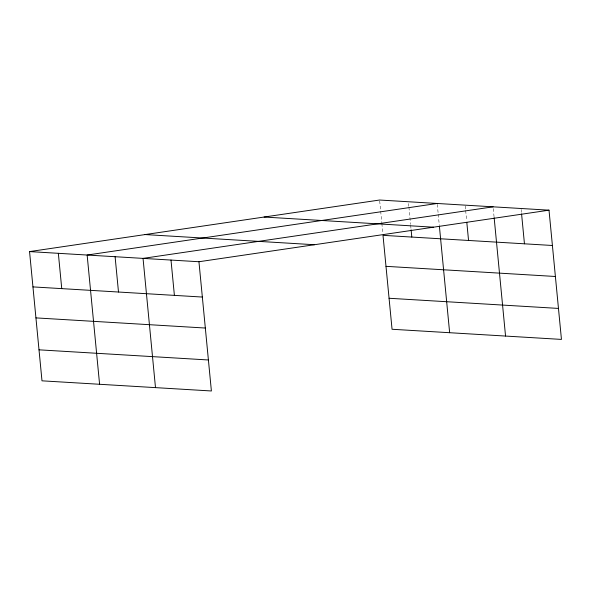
<?xml version="1.0" encoding="UTF-8"?>
<svg xmlns="http://www.w3.org/2000/svg" width="591" height="591" viewBox="0 0 591 591"><rect width="100%" height="100%" fill="white"/><g stroke="black" fill="none" stroke-linecap="round" stroke-linejoin="round"><path stroke-width="0.44" stroke-dasharray="2.96 2.22" d="M521.144 209.406L521.491 213.026M493.278 208.638L494.061 216.786M465.243 206.06L465.59 209.679M465.678 210.581L466.639 220.539M437.288 204.383L438.16 213.432M438.249 214.341L439.298 225.208M408.58 203.563L408.839 206.274M408.928 207.182L410.582 224.388M410.671 225.289L411.018 228.909M379.695 200.933L381.786 222.659M381.875 223.568L382.835 233.526"/><path stroke-width="0.89" d="M29.55 251.589L198.945 261.739L211.393 390.976L41.991 380.826L29.55 251.589L379.607 200.024L549.009 210.174L561.45 339.411L392.055 329.261L383.005 235.336L552.408 245.487M437.207 203.474L87.143 255.039L99.591 384.276M493.108 206.828L143.044 258.385L155.492 387.622M198.945 261.739L549.009 210.174M264.088 217.037L433.484 227.188M145.068 234.568L314.464 244.726M385.989 266.334L555.392 276.485M389.07 298.263L558.465 308.421M32.948 286.901L202.351 297.051M35.933 317.892L205.336 328.042M39.006 349.828L208.409 359.978M521.58 213.935L524.453 243.81M494.15 217.687L505.549 336.065M466.809 222.356L468.552 240.463M439.386 226.109L449.648 332.711M411.107 229.818L411.809 237.057M170.998 260.062L174.397 295.374M115.097 256.716L118.496 292.02M58.346 253.31L61.745 288.622"/></g></svg>
